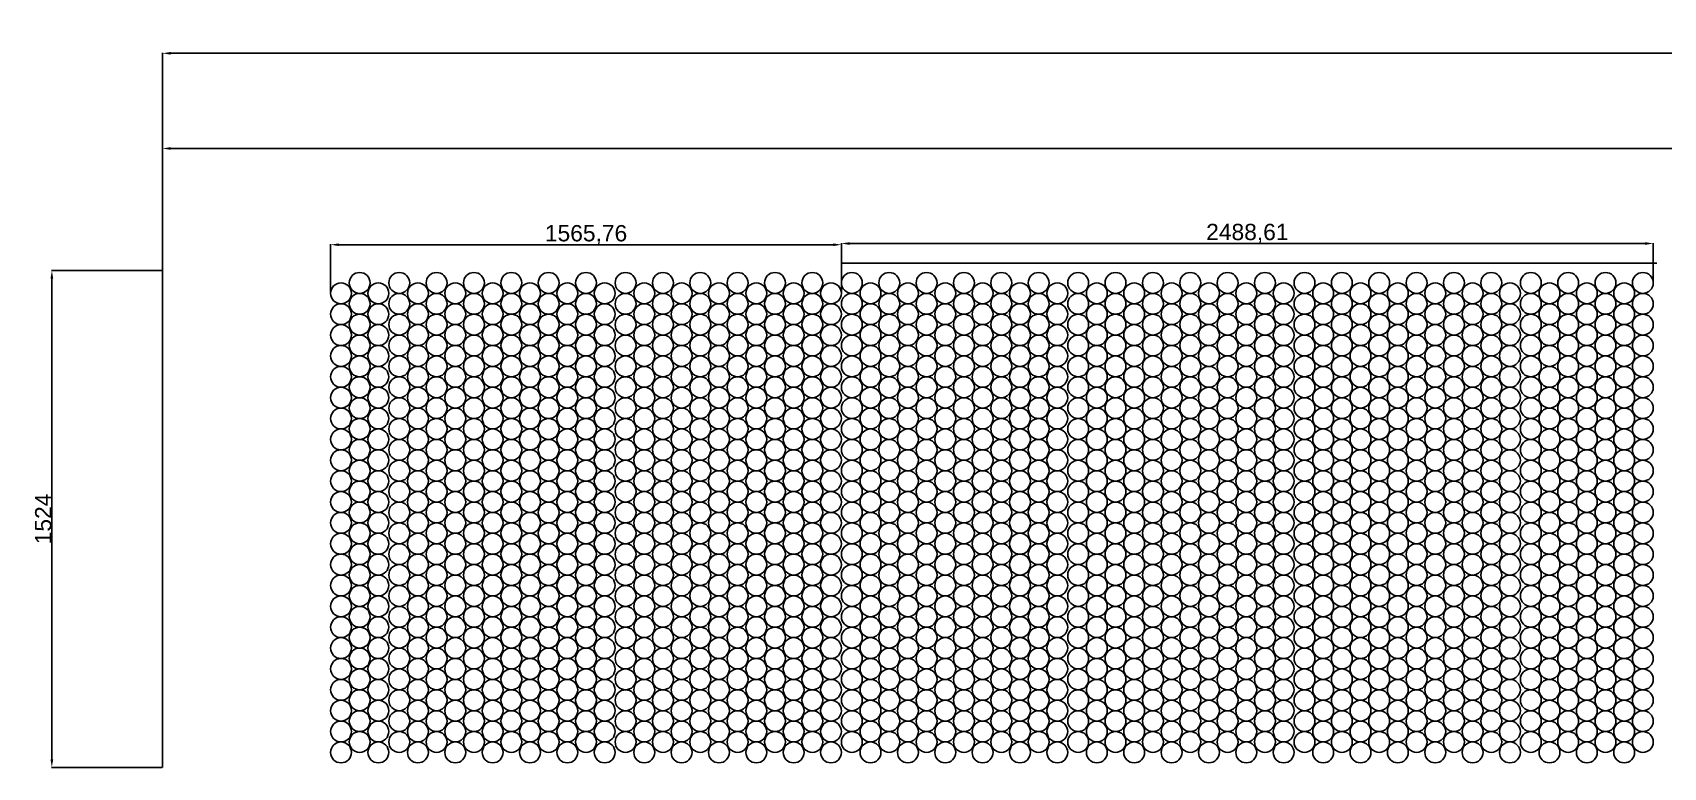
# Model space of a CAD drawing. Header units: millimetres. Extents: x -918 to 51042, y -35619 to 21649.
# Drawn here: x 2151 to 7150, y -30701 to -28447 of the extents above; entities that cross this region are included whole.
import ezdxf

# ---------------------------------------------------------------- set-up
doc = ezdxf.new("R2010")
doc.units = ezdxf.units.MM
doc.layers.add('для лазера', color=7, linetype='Continuous')
doc.styles.get("Standard").update_dxf_attribs({"font": 'arial.ttf'})
doc.dimstyles.new('ISO-25', dxfattribs={"dimtxt": 2.5, "dimasz": 2.5, "dimexe": 1.25, "dimexo": 0.625, "dimtad": 1, "dimtxsty": 'Standard', "dimcen": 2.5, "dimadec": 0, "dimazin": 0, "dimtfac": 1, "dimtmove": 0, "dimatfit": 3, "dimfxl": 1, "dimarcsym": 0})

# ---------------------------------------------------------------- blocks, each defined once
blk = doc.blocks.new('*D41')
at = {"layer": 'Defpoints', "color": 0, "transparency": 16777216}
for p in [(2549, -29176.8), (2209.8, -30700.8), (2549, -30700.8)]:
    blk.add_point(p, dxfattribs=at)
at = {"layer": 'для лазера', "color": 0, "lineweight": -2, "transparency": 16777216}
for p, q in [((2548.4, -29176.8), (2208.6, -29176.8)), ((2209.8, -29201.8), (2209.8, -30675.8)), ((2548.4, -30700.8), (2208.6, -30700.8))]:
    blk.add_line(p, q, dxfattribs=at)
at = {"layer": 'для лазера', "color": 0, "transparency": 16777216}
for points in [[(2205.7, -29201.8), (2214, -29201.8), (2209.8, -29176.8)], [(2205.7, -30675.8), (2214, -30675.8), (2209.8, -30700.8)]]:
    blk.add_solid(points, dxfattribs=at)
at = {"layer": 'для лазера', "color": 0, "transparency": 16777216, "insert": (2183.7, -29938.8), "char_height": 50, "attachment_point": 5, "rotation": 90}
blk.add_mtext('1524', dxfattribs=at)
blk = doc.blocks.new('*D40')
at = {"layer": 'Defpoints', "color": 0, "transparency": 16777216}
for p in [(4630.3, -29097.7), (3064.5, -29242.7), (4630.3, -29246.8)]:
    blk.add_point(p, dxfattribs=at)
at = {"layer": 'для лазера', "color": 0, "lineweight": -2, "transparency": 16777216}
for p, q in [((3064.5, -29242.1), (3064.5, -29096.4)), ((3089.5, -29097.7), (4605.3, -29097.7)), ((4630.3, -29246.1), (4630.3, -29096.4))]:
    blk.add_line(p, q, dxfattribs=at)
at = {"layer": 'для лазера', "color": 0, "transparency": 16777216}
for points in [[(3089.5, -29093.5), (3089.5, -29101.8), (3064.5, -29097.7)], [(4605.3, -29093.5), (4605.3, -29101.8), (4630.3, -29097.7)]]:
    blk.add_solid(points, dxfattribs=at)
at = {"layer": 'для лазера', "color": 0, "transparency": 16777216, "insert": (3847.4, -29067), "char_height": 50, "attachment_point": 5}
blk.add_mtext('1565,76', dxfattribs=at)
blk = doc.blocks.new('*D42')
at = {"layer": 'Defpoints', "color": 0, "transparency": 16777216}
for p in [(7118.9, -29093.9), (4630.3, -29215.5), (7118.9, -29218)]:
    blk.add_point(p, dxfattribs=at)
at = {"layer": 'для лазера', "color": 0, "lineweight": -2, "transparency": 16777216}
for p, q in [((4630.3, -29214.9), (4630.3, -29092.7)), ((4655.3, -29093.9), (7093.9, -29093.9)), ((7118.9, -29217.4), (7118.9, -29092.7))]:
    blk.add_line(p, q, dxfattribs=at)
at = {"layer": 'для лазера', "color": 0, "transparency": 16777216}
for points in [[(4655.3, -29089.8), (4655.3, -29098.1), (4630.3, -29093.9)], [(7093.9, -29089.8), (7093.9, -29098.1), (7118.9, -29093.9)]]:
    blk.add_solid(points, dxfattribs=at)
at = {"layer": 'для лазера', "color": 0, "transparency": 16777216, "insert": (5874.6, -29063.2), "char_height": 50, "attachment_point": 5}
blk.add_mtext('2488,61', dxfattribs=at)
blk = doc.blocks.new('*D44')
at = {"layer": 'Defpoints', "color": 0, "transparency": 16777216}
for p in [(2549, -28802.5), (2549, -29214.7), (17116.5, -29246.8)]:
    blk.add_point(p, dxfattribs=at)
at = {"layer": 'для лазера', "color": 0, "lineweight": -2, "transparency": 16777216}
for p, q in [((2549, -29214.1), (2549, -28801.2)), ((17091.5, -28802.5), (2574, -28802.5)), ((17116.5, -29246.1), (17116.5, -28801.2))]:
    blk.add_line(p, q, dxfattribs=at)
at = {"layer": 'для лазера', "color": 0, "transparency": 16777216}
for points in [[(2574, -28798.3), (2574, -28806.6), (2549, -28802.5)], [(17091.5, -28798.3), (17091.5, -28806.6), (17116.5, -28802.5)]]:
    blk.add_solid(points, dxfattribs=at)
at = {"layer": 'для лазера', "color": 0, "transparency": 16777216, "insert": (9832.7, -28771.8), "char_height": 50, "attachment_point": 5}
blk.add_mtext('14567,46', dxfattribs=at)
blk = doc.blocks.new('*D39')
at = {"layer": 'Defpoints', "color": 0, "transparency": 16777216}
for p in [(2549, -28510.5), (2549, -29214.7), (21972, -29246.8)]:
    blk.add_point(p, dxfattribs=at)
at = {"layer": 'для лазера', "color": 0, "lineweight": -2, "transparency": 16777216}
for p, q in [((2549, -29214.1), (2549, -28509.3)), ((21947, -28510.5), (2574, -28510.5)), ((21972, -29246.1), (21972, -28509.3))]:
    blk.add_line(p, q, dxfattribs=at)
at = {"layer": 'для лазера', "color": 0, "transparency": 16777216}
for points in [[(2574, -28506.4), (2574, -28514.7), (2549, -28510.5)], [(21947, -28506.4), (21947, -28514.7), (21972, -28510.5)]]:
    blk.add_solid(points, dxfattribs=at)
at = {"layer": 'для лазера', "color": 0, "transparency": 16777216, "insert": (12260.5, -28479.9), "char_height": 50, "attachment_point": 5}
blk.add_mtext('19423,03', dxfattribs=at)

msp = doc.modelspace()

# ---------------------------------------------------------------- linework, layer by layer
at = {"layer": 'для лазера'}
for p, q in [((2549.001, -29176.775), (2462.404, -29176.775)), ((2549.001, -29176.775), (2549.001, -30700.775)), ((4630.293, -29153.764), (7130.293, -29153.764))]:
    msp.add_line(p, q, dxfattribs=at)
at = {"layer": 'для лазера', "color": 2}
for centre in [(3153.501, -29214.775), (3274.762, -29214.775), (3389.262, -29214.775), (3503.762, -29214.775), (3618.262, -29214.775), (3732.762, -29214.775), (3847.262, -29214.775), (3968.524, -29214.775), (4083.024, -29214.775), (4197.524, -29214.775), (4312.024, -29214.775), (4426.524, -29214.775), (4541.024, -29214.775), (3096.262, -29246.775), (3210.762, -29246.775), (3332.024, -29246.775), (3446.524, -29246.775), (3561.024, -29246.775), (3675.524, -29246.775), (3790.024, -29246.775), (3904.524, -29246.775), (4025.786, -29246.775), (4140.286, -29246.775), (4254.786, -29246.775), (4369.286, -29246.775), (4483.786, -29246.775), (4598.286, -29246.775), (3096.262, -29310.775), (3153.501, -29278.775), (3210.762, -29310.775), (3274.762, -29278.775), (3332.024, -29310.775), (3389.262, -29278.775), (3446.524, -29310.775), (3503.762, -29278.775), (3561.024, -29310.775), (3618.262, -29278.775), (3675.524, -29310.775), (3732.762, -29278.775), (3790.024, -29310.775), (3847.262, -29278.775), (3904.524, -29310.775), (3968.524, -29278.775), (4025.786, -29310.775), (4083.024, -29278.775), (4140.286, -29310.775), (4197.524, -29278.775), (4254.786, -29310.775), (4312.024, -29278.775), (4369.286, -29310.775), (4426.524, -29278.775), (4483.786, -29310.775), (4541.024, -29278.775), (4598.286, -29310.775), (3096.262, -29374.775), (3153.501, -29342.775), (3210.762, -29374.775), (3274.762, -29342.775), (3332.024, -29374.775), (3389.262, -29342.775), (3446.524, -29374.775), (3503.762, -29342.775), (3561.024, -29374.775), (3618.262, -29342.775), (3675.524, -29374.775), (3732.762, -29342.775), (3790.024, -29374.775), (3847.262, -29342.775), (3904.524, -29374.775), (3968.524, -29342.775), (4025.786, -29374.775), (4083.024, -29342.775), (4140.286, -29374.775), (4197.524, -29342.775), (4254.786, -29374.775), (4312.024, -29342.775), (4369.286, -29374.775), (4426.524, -29342.775), (4483.786, -29374.775), (4541.024, -29342.775), (4598.286, -29374.775), (3153.501, -29406.775), (3274.762, -29406.775), (3389.262, -29406.775), (3503.762, -29406.775), (3618.262, -29406.775), (3732.762, -29406.775), (3847.262, -29406.775), (3968.524, -29406.775), (4083.024, -29406.775), (4197.524, -29406.775), (4312.024, -29406.775), (4426.524, -29406.775), (4541.024, -29406.775), (3096.262, -29438.775), (3153.501, -29470.775), (3210.762, -29438.775), (3274.762, -29470.775), (3332.024, -29438.775), (3389.262, -29470.775), (3446.524, -29438.775), (3503.762, -29470.775), (3561.024, -29438.775), (3618.262, -29470.775), (3675.524, -29438.775), (3732.762, -29470.775), (3790.024, -29438.775), (3847.262, -29470.775), (3904.524, -29438.775), (3968.524, -29470.775), (4025.786, -29438.775), (4083.024, -29470.775), (4140.286, -29438.775), (4197.524, -29470.775), (4254.786, -29438.775), (4312.024, -29470.775), (4369.286, -29438.775), (4426.524, -29470.775), (4483.786, -29438.775), (4541.024, -29470.775), (4598.286, -29438.775), (3096.262, -29502.775), (3210.762, -29502.775), (3332.024, -29502.775), (3446.524, -29502.775), (3561.024, -29502.775), (3675.524, -29502.775), (3790.024, -29502.775), (3904.524, -29502.775), (4025.786, -29502.775), (4140.286, -29502.775), (4254.786, -29502.775), (4369.286, -29502.775), (4483.786, -29502.775), (4598.286, -29502.775), (3096.262, -29566.775), (3153.501, -29534.775), (3210.762, -29566.775), (3274.762, -29534.775), (3332.024, -29566.775), (3389.262, -29534.775), (3446.524, -29566.775), (3503.762, -29534.775), (3561.024, -29566.775), (3618.262, -29534.775), (3675.524, -29566.775), (3732.762, -29534.775), (3790.024, -29566.775), (3847.262, -29534.775), (3904.524, -29566.775), (3968.524, -29534.775), (4025.786, -29566.775), (4083.024, -29534.775), (4140.286, -29566.775), (4197.524, -29534.775), (4254.786, -29566.775), (4312.024, -29534.775), (4369.286, -29566.775), (4426.524, -29534.775), (4483.786, -29566.775), (4541.024, -29534.775), (4598.286, -29566.775), (3153.501, -29598.775), (3274.762, -29598.775), (3389.262, -29598.775), (3503.762, -29598.775), (3618.262, -29598.775), (3732.762, -29598.775), (3847.262, -29598.775), (3968.524, -29598.775), (4083.024, -29598.775), (4197.524, -29598.775), (4312.024, -29598.775), (4426.524, -29598.775), (4541.024, -29598.775), (3096.262, -29630.775), (3153.501, -29662.775), (3210.762, -29630.775), (3274.762, -29662.775), (3332.024, -29630.775), (3389.262, -29662.775), (3446.524, -29630.775), (3503.762, -29662.775), (3561.024, -29630.775), (3618.262, -29662.775), (3675.524, -29630.775), (3732.762, -29662.775), (3790.024, -29630.775), (3847.262, -29662.775), (3904.524, -29630.775), (3968.524, -29662.775), (4025.786, -29630.775), (4083.024, -29662.775), (4140.286, -29630.775), (4197.524, -29662.775), (4254.786, -29630.775), (4312.024, -29662.775), (4369.286, -29630.775), (4426.524, -29662.775), (4483.786, -29630.775), (4541.024, -29662.775), (4598.286, -29630.775), (3096.262, -29694.775), (3210.762, -29694.775), (3332.024, -29694.775), (3446.524, -29694.775), (3561.024, -29694.775), (3675.524, -29694.775), (3790.024, -29694.775), (3904.524, -29694.775), (4025.786, -29694.775), (4140.286, -29694.775), (4254.786, -29694.775), (4369.286, -29694.775), (4483.786, -29694.775), (4598.286, -29694.775), (3096.262, -29758.775), (3153.501, -29726.775), (3210.762, -29758.775), (3274.762, -29726.775), (3332.024, -29758.775), (3389.262, -29726.775), (3446.524, -29758.775), (3503.762, -29726.775), (3561.024, -29758.775), (3618.262, -29726.775), (3675.524, -29758.775), (3732.762, -29726.775), (3790.024, -29758.775), (3847.262, -29726.775), (3904.524, -29758.775), (3968.524, -29726.775), (4025.786, -29758.775), (4083.024, -29726.775), (4140.286, -29758.775), (4197.524, -29726.775), (4254.786, -29758.775), (4312.024, -29726.775), (4369.286, -29758.775), (4426.524, -29726.775), (4483.786, -29758.775), (4541.024, -29726.775), (4598.286, -29758.775), (3096.262, -29822.775), (3153.501, -29790.775), (3210.762, -29822.775), (3274.762, -29790.775), (3332.024, -29822.775), (3389.262, -29790.775), (3446.524, -29822.775), (3503.762, -29790.775), (3561.024, -29822.775), (3618.262, -29790.775), (3675.524, -29822.775), (3732.762, -29790.775), (3790.024, -29822.775), (3847.262, -29790.775), (3904.524, -29822.775), (3968.524, -29790.775), (4025.786, -29822.775), (4083.024, -29790.775), (4140.286, -29822.775), (4197.524, -29790.775), (4254.786, -29822.775), (4312.024, -29790.775), (4369.286, -29822.775), (4426.524, -29790.775), (4483.786, -29822.775), (4541.024, -29790.775), (4598.286, -29822.775), (3153.501, -29854.775), (3274.762, -29854.775), (3389.262, -29854.775), (3503.762, -29854.775), (3618.262, -29854.775), (3732.762, -29854.775), (3847.262, -29854.775), (3968.524, -29854.775), (4083.024, -29854.775), (4197.524, -29854.775), (4312.024, -29854.775), (4426.524, -29854.775), (4541.024, -29854.775), (3096.262, -29886.775), (3153.501, -29918.775), (3210.762, -29886.775), (3274.762, -29918.775), (3332.024, -29886.775), (3389.262, -29918.775), (3446.524, -29886.775), (3503.762, -29918.775), (3561.024, -29886.775), (3618.262, -29918.775), (3675.524, -29886.775), (3732.762, -29918.775), (3790.024, -29886.775), (3847.262, -29918.775), (3904.524, -29886.775), (3968.524, -29918.775), (4025.786, -29886.775), (4083.024, -29918.775), (4140.286, -29886.775), (4197.524, -29918.775), (4254.786, -29886.775), (4312.024, -29918.775), (4369.286, -29886.775), (4426.524, -29918.775), (4483.786, -29886.775), (4541.024, -29918.775), (4598.286, -29886.775), (3096.262, -29950.775), (3210.762, -29950.775), (3332.024, -29950.775), (3446.524, -29950.775), (3561.024, -29950.775), (3675.524, -29950.775), (3790.024, -29950.775), (3904.524, -29950.775), (4025.786, -29950.775), (4140.286, -29950.775), (4254.786, -29950.775), (4369.286, -29950.775), (4483.786, -29950.775), (4598.286, -29950.775), (3096.262, -30014.775), (3153.501, -29982.775), (3210.762, -30014.775), (3274.762, -29982.775), (3332.024, -30014.775), (3389.262, -29982.775), (3446.524, -30014.775), (3503.762, -29982.775), (3561.024, -30014.775), (3618.262, -29982.775), (3675.524, -30014.775), (3732.762, -29982.775), (3790.024, -30014.775), (3847.262, -29982.775), (3904.524, -30014.775), (3968.524, -29982.775), (4025.786, -30014.775), (4083.024, -29982.775), (4140.286, -30014.775), (4197.524, -29982.775), (4254.786, -30014.775), (4312.024, -29982.775), (4369.286, -30014.775), (4426.524, -29982.775), (4483.786, -30014.775), (4541.024, -29982.775), (4598.286, -30014.775), (3153.501, -30046.775), (3274.762, -30046.775), (3389.262, -30046.775), (3503.762, -30046.775), (3618.262, -30046.775), (3732.762, -30046.775), (3847.262, -30046.775), (3968.524, -30046.775), (4083.024, -30046.775), (4197.524, -30046.775), (4312.024, -30046.775), (4426.524, -30046.775), (4541.024, -30046.775), (3096.262, -30078.775), (3153.501, -30110.775), (3210.762, -30078.775), (3274.762, -30110.775), (3332.024, -30078.775), (3389.262, -30110.775), (3446.524, -30078.775), (3503.762, -30110.775), (3561.024, -30078.775), (3618.262, -30110.775), (3675.524, -30078.775), (3732.762, -30110.775), (3790.024, -30078.775), (3847.262, -30110.775), (3904.524, -30078.775), (3968.524, -30110.775), (4025.786, -30078.775), (4083.024, -30110.775), (4140.286, -30078.775), (4197.524, -30110.775), (4254.786, -30078.775), (4312.024, -30110.775), (4369.286, -30078.775), (4426.524, -30110.775), (4483.786, -30078.775), (4541.024, -30110.775), (4598.286, -30078.775), (3096.262, -30142.775), (3153.501, -30174.775), (3210.762, -30142.775), (3274.762, -30174.775), (3332.024, -30142.775), (3389.262, -30174.775), (3446.524, -30142.775), (3503.762, -30174.775), (3561.024, -30142.775), (3618.262, -30174.775), (3675.524, -30142.775), (3732.762, -30174.775), (3790.024, -30142.775), (3847.262, -30174.775), (3904.524, -30142.775), (3968.524, -30174.775), (4025.786, -30142.775), (4083.024, -30174.775), (4140.286, -30142.775), (4197.524, -30174.775), (4254.786, -30142.775), (4312.024, -30174.775), (4369.286, -30142.775), (4426.524, -30174.775), (4483.786, -30142.775), (4541.024, -30174.775), (4598.286, -30142.775), (3096.262, -30206.775), (3210.762, -30206.775), (3332.024, -30206.775), (3446.524, -30206.775), (3561.024, -30206.775), (3675.524, -30206.775), (3790.024, -30206.775), (3904.524, -30206.775), (4025.786, -30206.775), (4140.286, -30206.775), (4254.786, -30206.775), (4369.286, -30206.775), (4483.786, -30206.775), (4598.286, -30206.775), (3096.262, -30270.775), (3153.501, -30238.775), (3210.762, -30270.775), (3274.762, -30238.775), (3332.024, -30270.775), (3389.262, -30238.775), (3446.524, -30270.775), (3503.762, -30238.775), (3561.024, -30270.775), (3618.262, -30238.775), (3675.524, -30270.775), (3732.762, -30238.775), (3790.024, -30270.775), (3847.262, -30238.775), (3904.524, -30270.775), (3968.524, -30238.775), (4025.786, -30270.775), (4083.024, -30238.775), (4140.286, -30270.775), (4197.524, -30238.775), (4254.786, -30270.775), (4312.024, -30238.775), (4369.286, -30270.775), (4426.524, -30238.775), (4483.786, -30270.775), (4541.024, -30238.775), (4598.286, -30270.775), (3153.501, -30302.775), (3274.762, -30302.775), (3389.262, -30302.775), (3503.762, -30302.775), (3618.262, -30302.775), (3732.762, -30302.775), (3847.262, -30302.775), (3968.524, -30302.775), (4083.024, -30302.775), (4197.524, -30302.775), (4312.024, -30302.775), (4426.524, -30302.775), (4541.024, -30302.775), (3096.262, -30334.775), (3153.501, -30366.775), (3210.762, -30334.775), (3274.762, -30366.775), (3332.024, -30334.775), (3389.262, -30366.775), (3446.524, -30334.775), (3503.762, -30366.775), (3561.024, -30334.775), (3618.262, -30366.775), (3675.524, -30334.775), (3732.762, -30366.775), (3790.024, -30334.775), (3847.262, -30366.775), (3904.524, -30334.775), (3968.524, -30366.775), (4025.786, -30334.775), (4083.024, -30366.775), (4140.286, -30334.775), (4197.524, -30366.775), (4254.786, -30334.775), (4312.024, -30366.775), (4369.286, -30334.775), (4426.524, -30366.775), (4483.786, -30334.775), (4541.024, -30366.775), (4598.286, -30334.775), (3096.262, -30398.775), (3210.762, -30398.775), (3332.024, -30398.775), (3446.524, -30398.775), (3561.024, -30398.775), (3675.524, -30398.775), (3790.024, -30398.775), (3904.524, -30398.775), (4025.786, -30398.775), (4140.286, -30398.775), (4254.786, -30398.775), (4369.286, -30398.775), (4483.786, -30398.775), (4598.286, -30398.775), (3096.262, -30462.775), (3153.501, -30430.775), (3210.762, -30462.775), (3274.762, -30430.775), (3332.024, -30462.775), (3389.262, -30430.775), (3446.524, -30462.775), (3503.762, -30430.775), (3561.024, -30462.775), (3618.262, -30430.775), (3675.524, -30462.775), (3732.762, -30430.775), (3790.024, -30462.775), (3847.262, -30430.775), (3904.524, -30462.775), (3968.524, -30430.775), (4025.786, -30462.775), (4083.024, -30430.775), (4140.286, -30462.775), (4197.524, -30430.775), (4254.786, -30462.775), (4312.024, -30430.775), (4369.286, -30462.775), (4426.524, -30430.775), (4483.786, -30462.775), (4541.024, -30430.775), (4598.286, -30462.775), (3153.501, -30494.775), (3274.762, -30494.775), (3389.262, -30494.775), (3503.762, -30494.775), (3618.262, -30494.775), (3732.762, -30494.775), (3847.262, -30494.775), (3968.524, -30494.775), (4083.024, -30494.775), (4197.524, -30494.775), (4312.024, -30494.775), (4426.524, -30494.775), (4541.024, -30494.775), (3096.262, -30526.775), (3153.501, -30558.775), (3210.762, -30526.775), (3274.762, -30558.775), (3332.024, -30526.775), (3389.262, -30558.775), (3446.524, -30526.775), (3503.762, -30558.775), (3561.024, -30526.775), (3618.262, -30558.775), (3675.524, -30526.775), (3732.762, -30558.775), (3790.024, -30526.775), (3847.262, -30558.775), (3904.524, -30526.775), (3968.524, -30558.775), (4025.786, -30526.775), (4083.024, -30558.775), (4140.286, -30526.775), (4197.524, -30558.775), (4254.786, -30526.775), (4312.024, -30558.775), (4369.286, -30526.775), (4426.524, -30558.775), (4483.786, -30526.775), (4541.024, -30558.775), (4598.286, -30526.775), (3096.262, -30590.775), (3153.501, -30622.775), (3210.762, -30590.775), (3274.762, -30622.775), (3332.024, -30590.775), (3389.262, -30622.775), (3446.524, -30590.775), (3503.762, -30622.775), (3561.024, -30590.775), (3618.262, -30622.775), (3675.524, -30590.775), (3732.762, -30622.775), (3790.024, -30590.775), (3847.262, -30622.775), (3904.524, -30590.775), (3968.524, -30622.775), (4025.786, -30590.775), (4083.024, -30622.775), (4140.286, -30590.775), (4197.524, -30622.775), (4254.786, -30590.775), (4312.024, -30622.775), (4369.286, -30590.775), (4426.524, -30622.775), (4483.786, -30590.775), (4541.024, -30622.775), (4598.286, -30590.775), (3096.262, -30654.775), (3210.762, -30654.775), (3332.024, -30654.775), (3446.524, -30654.775), (3561.024, -30654.775), (3675.524, -30654.775), (3790.024, -30654.775), (3904.524, -30654.775), (4025.786, -30654.775), (4140.286, -30654.775), (4254.786, -30654.775), (4369.286, -30654.775), (4483.786, -30654.775), (4598.286, -30654.775)]:
    msp.add_circle(centre, 32, dxfattribs=at)
at = {"layer": 'для лазера', "color": 1}
for centre in [(4662.286, -29214.775), (4776.786, -29214.775), (4891.286, -29214.775), (5005.786, -29214.775), (5120.286, -29214.775), (5234.786, -29214.775), (5356.047, -29214.775), (5470.547, -29214.775), (5585.047, -29214.775), (5699.547, -29214.775), (5814.047, -29214.775), (5928.547, -29214.775), (6049.809, -29214.775), (6164.309, -29214.775), (6278.809, -29214.775), (6393.309, -29214.775), (6507.809, -29214.775), (6622.309, -29214.775), (6743.571, -29214.775), (6858.071, -29214.775), (6972.571, -29214.775), (7087.071, -29214.775), (4719.547, -29246.775), (4834.047, -29246.775), (4948.547, -29246.775), (5063.047, -29246.775), (5177.547, -29246.775), (5292.047, -29246.775), (5413.309, -29246.775), (5527.809, -29246.775), (5642.309, -29246.775), (5756.809, -29246.775), (5871.309, -29246.775), (5985.809, -29246.775), (6107.071, -29246.775), (6221.571, -29246.775), (6336.071, -29246.775), (6450.571, -29246.775), (6565.071, -29246.775), (6679.571, -29246.775), (6800.832, -29246.775), (6915.332, -29246.775), (7029.832, -29246.775), (4662.286, -29278.775), (4719.547, -29310.775), (4776.786, -29278.775), (4834.047, -29310.775), (4891.286, -29278.775), (4948.547, -29310.775), (5005.786, -29278.775), (5063.047, -29310.775), (5120.286, -29278.775), (5177.547, -29310.775), (5234.786, -29278.775), (5292.047, -29310.775), (5356.047, -29278.775), (5413.309, -29310.775), (5470.547, -29278.775), (5527.809, -29310.775), (5585.047, -29278.775), (5642.309, -29310.775), (5699.547, -29278.775), (5756.809, -29310.775), (5814.047, -29278.775), (5871.309, -29310.775), (5928.547, -29278.775), (5985.809, -29310.775), (6049.809, -29278.775), (6107.071, -29310.775), (6164.309, -29278.775), (6221.571, -29310.775), (6278.809, -29278.775), (6336.071, -29310.775), (6393.309, -29278.775), (6450.571, -29310.775), (6507.809, -29278.775), (6565.071, -29310.775), (6622.309, -29278.775), (6679.571, -29310.775), (6743.571, -29278.775), (6800.832, -29310.775), (6858.071, -29278.775), (6915.332, -29310.775), (6972.571, -29278.775), (7029.832, -29310.775), (7087.071, -29278.775), (4662.286, -29342.775), (4719.547, -29374.775), (4776.786, -29342.775), (4834.047, -29374.775), (4891.286, -29342.775), (4948.547, -29374.775), (5005.786, -29342.775), (5063.047, -29374.775), (5120.286, -29342.775), (5177.547, -29374.775), (5234.786, -29342.775), (5292.047, -29374.775), (5356.047, -29342.775), (5413.309, -29374.775), (5470.547, -29342.775), (5527.809, -29374.775), (5585.047, -29342.775), (5642.309, -29374.775), (5699.547, -29342.775), (5756.809, -29374.775), (5814.047, -29342.775), (5871.309, -29374.775), (5928.547, -29342.775), (5985.809, -29374.775), (6049.809, -29342.775), (6107.071, -29374.775), (6164.309, -29342.775), (6221.571, -29374.775), (6278.809, -29342.775), (6336.071, -29374.775), (6393.309, -29342.775), (6450.571, -29374.775), (6507.809, -29342.775), (6565.071, -29374.775), (6622.309, -29342.775), (6679.571, -29374.775), (6743.571, -29342.775), (6800.832, -29374.775), (6858.071, -29342.775), (6915.332, -29374.775), (6972.571, -29342.775), (7029.832, -29374.775), (7087.071, -29342.775), (4662.286, -29406.775), (4776.786, -29406.775), (4891.286, -29406.775), (5005.786, -29406.775), (5120.286, -29406.775), (5234.786, -29406.775), (5356.047, -29406.775), (5470.547, -29406.775), (5585.047, -29406.775), (5699.547, -29406.775), (5814.047, -29406.775), (5928.547, -29406.775), (6049.809, -29406.775), (6164.309, -29406.775), (6278.809, -29406.775), (6393.309, -29406.775), (6507.809, -29406.775), (6622.309, -29406.775), (6743.571, -29406.775), (6858.071, -29406.775), (6972.571, -29406.775), (7087.071, -29406.775), (4662.286, -29470.775), (4719.547, -29438.775), (4776.786, -29470.775), (4834.047, -29438.775), (4891.286, -29470.775), (4948.547, -29438.775), (5005.786, -29470.775), (5063.047, -29438.775), (5120.286, -29470.775), (5177.547, -29438.775), (5234.786, -29470.775), (5292.047, -29438.775), (5356.047, -29470.775), (5413.309, -29438.775), (5470.547, -29470.775), (5527.809, -29438.775), (5585.047, -29470.775), (5642.309, -29438.775), (5699.547, -29470.775), (5756.809, -29438.775), (5814.047, -29470.775), (5871.309, -29438.775), (5928.547, -29470.775), (5985.809, -29438.775), (6049.809, -29470.775), (6107.071, -29438.775), (6164.309, -29470.775), (6221.571, -29438.775), (6278.809, -29470.775), (6336.071, -29438.775), (6393.309, -29470.775), (6450.571, -29438.775), (6507.809, -29470.775), (6565.071, -29438.775), (6622.309, -29470.775), (6679.571, -29438.775), (6743.571, -29470.775), (6800.832, -29438.775), (6858.071, -29470.775), (6915.332, -29438.775), (6972.571, -29470.775), (7029.832, -29438.775), (7087.071, -29470.775), (4719.547, -29502.775), (4834.047, -29502.775), (4948.547, -29502.775), (5063.047, -29502.775), (5177.547, -29502.775), (5292.047, -29502.775), (5413.309, -29502.775), (5527.809, -29502.775), (5642.309, -29502.775), (5756.809, -29502.775), (5871.309, -29502.775), (5985.809, -29502.775), (6107.071, -29502.775), (6221.571, -29502.775), (6336.071, -29502.775), (6450.571, -29502.775), (6565.071, -29502.775), (6679.571, -29502.775), (6800.832, -29502.775), (6915.332, -29502.775), (7029.832, -29502.775), (4662.286, -29534.775), (4719.547, -29566.775), (4776.786, -29534.775), (4834.047, -29566.775), (4891.286, -29534.775), (4948.547, -29566.775), (5005.786, -29534.775), (5063.047, -29566.775), (5120.286, -29534.775), (5177.547, -29566.775), (5234.786, -29534.775), (5292.047, -29566.775), (5356.047, -29534.775), (5413.309, -29566.775), (5470.547, -29534.775), (5527.809, -29566.775), (5585.047, -29534.775), (5642.309, -29566.775), (5699.547, -29534.775), (5756.809, -29566.775), (5814.047, -29534.775), (5871.309, -29566.775), (5928.547, -29534.775), (5985.809, -29566.775), (6049.809, -29534.775), (6107.071, -29566.775), (6164.309, -29534.775), (6221.571, -29566.775), (6278.809, -29534.775), (6336.071, -29566.775), (6393.309, -29534.775), (6450.571, -29566.775), (6507.809, -29534.775), (6565.071, -29566.775), (6622.309, -29534.775), (6679.571, -29566.775), (6743.571, -29534.775), (6800.832, -29566.775), (6858.071, -29534.775), (6915.332, -29566.775), (6972.571, -29534.775), (7029.832, -29566.775), (7087.071, -29534.775), (4662.286, -29598.775), (4776.786, -29598.775), (4891.286, -29598.775), (5005.786, -29598.775), (5120.286, -29598.775), (5234.786, -29598.775), (5356.047, -29598.775), (5470.547, -29598.775), (5585.047, -29598.775), (5699.547, -29598.775), (5814.047, -29598.775), (5928.547, -29598.775), (6049.809, -29598.775), (6164.309, -29598.775), (6278.809, -29598.775), (6393.309, -29598.775), (6507.809, -29598.775), (6622.309, -29598.775), (6743.571, -29598.775), (6858.071, -29598.775), (6972.571, -29598.775), (7087.071, -29598.775), (4662.286, -29662.775), (4719.547, -29630.775), (4776.786, -29662.775), (4834.047, -29630.775), (4891.286, -29662.775), (4948.547, -29630.775), (5005.786, -29662.775), (5063.047, -29630.775), (5120.286, -29662.775), (5177.547, -29630.775), (5234.786, -29662.775), (5292.047, -29630.775), (5356.047, -29662.775), (5413.309, -29630.775), (5470.547, -29662.775), (5527.809, -29630.775), (5585.047, -29662.775), (5642.309, -29630.775), (5699.547, -29662.775), (5756.809, -29630.775), (5814.047, -29662.775), (5871.309, -29630.775), (5928.547, -29662.775), (5985.809, -29630.775), (6049.809, -29662.775), (6107.071, -29630.775), (6164.309, -29662.775), (6221.571, -29630.775), (6278.809, -29662.775), (6336.071, -29630.775), (6393.309, -29662.775), (6450.571, -29630.775), (6507.809, -29662.775), (6565.071, -29630.775), (6622.309, -29662.775), (6679.571, -29630.775), (6743.571, -29662.775), (6800.832, -29630.775), (6858.071, -29662.775), (6915.332, -29630.775), (6972.571, -29662.775), (7029.832, -29630.775), (7087.071, -29662.775), (4719.547, -29694.775), (4834.047, -29694.775), (4948.547, -29694.775), (5063.047, -29694.775), (5177.547, -29694.775), (5292.047, -29694.775), (5413.309, -29694.775), (5527.809, -29694.775), (5642.309, -29694.775), (5756.809, -29694.775), (5871.309, -29694.775), (5985.809, -29694.775), (6107.071, -29694.775), (6221.571, -29694.775), (6336.071, -29694.775), (6450.571, -29694.775), (6565.071, -29694.775), (6679.571, -29694.775), (6800.832, -29694.775), (6915.332, -29694.775), (7029.832, -29694.775), (4662.286, -29726.775), (4719.547, -29758.775), (4776.786, -29726.775), (4834.047, -29758.775), (4891.286, -29726.775), (4948.547, -29758.775), (5005.786, -29726.775), (5063.047, -29758.775), (5120.286, -29726.775), (5177.547, -29758.775), (5234.786, -29726.775), (5292.047, -29758.775), (5356.047, -29726.775), (5413.309, -29758.775), (5470.547, -29726.775), (5527.809, -29758.775), (5585.047, -29726.775), (5642.309, -29758.775), (5699.547, -29726.775), (5756.809, -29758.775), (5814.047, -29726.775), (5871.309, -29758.775), (5928.547, -29726.775), (5985.809, -29758.775), (6049.809, -29726.775), (6107.071, -29758.775), (6164.309, -29726.775), (6221.571, -29758.775), (6278.809, -29726.775), (6336.071, -29758.775), (6393.309, -29726.775), (6450.571, -29758.775), (6507.809, -29726.775), (6565.071, -29758.775), (6622.309, -29726.775), (6679.571, -29758.775), (6743.571, -29726.775), (6800.832, -29758.775), (6858.071, -29726.775), (6915.332, -29758.775), (6972.571, -29726.775), (7029.832, -29758.775), (7087.071, -29726.775), (4662.286, -29790.775), (4719.547, -29822.775), (4776.786, -29790.775), (4834.047, -29822.775), (4891.286, -29790.775), (4948.547, -29822.775), (5005.786, -29790.775), (5063.047, -29822.775), (5120.286, -29790.775), (5177.547, -29822.775), (5234.786, -29790.775), (5292.047, -29822.775), (5356.047, -29790.775), (5413.309, -29822.775), (5470.547, -29790.775), (5527.809, -29822.775), (5585.047, -29790.775), (5642.309, -29822.775), (5699.547, -29790.775), (5756.809, -29822.775), (5814.047, -29790.775), (5871.309, -29822.775), (5928.547, -29790.775), (5985.809, -29822.775), (6049.809, -29790.775), (6107.071, -29822.775), (6164.309, -29790.775), (6221.571, -29822.775), (6278.809, -29790.775), (6336.071, -29822.775), (6393.309, -29790.775), (6450.571, -29822.775), (6507.809, -29790.775), (6565.071, -29822.775), (6622.309, -29790.775), (6679.571, -29822.775), (6743.571, -29790.775), (6800.832, -29822.775), (6858.071, -29790.775), (6915.332, -29822.775), (6972.571, -29790.775), (7029.832, -29822.775), (7087.071, -29790.775), (4662.286, -29854.775), (4776.786, -29854.775), (4891.286, -29854.775), (5005.786, -29854.775), (5120.286, -29854.775), (5234.786, -29854.775), (5356.047, -29854.775), (5470.547, -29854.775), (5585.047, -29854.775), (5699.547, -29854.775), (5814.047, -29854.775), (5928.547, -29854.775), (6049.809, -29854.775), (6164.309, -29854.775), (6278.809, -29854.775), (6393.309, -29854.775), (6507.809, -29854.775), (6622.309, -29854.775), (6743.571, -29854.775), (6858.071, -29854.775), (6972.571, -29854.775), (7087.071, -29854.775), (4662.286, -29918.775), (4719.547, -29886.775), (4776.786, -29918.775), (4834.047, -29886.775), (4891.286, -29918.775), (4948.547, -29886.775), (5005.786, -29918.775), (5063.047, -29886.775), (5120.286, -29918.775), (5177.547, -29886.775), (5234.786, -29918.775), (5292.047, -29886.775), (5356.047, -29918.775), (5413.309, -29886.775), (5470.547, -29918.775), (5527.809, -29886.775), (5585.047, -29918.775), (5642.309, -29886.775), (5699.547, -29918.775), (5756.809, -29886.775), (5814.047, -29918.775), (5871.309, -29886.775), (5928.547, -29918.775), (5985.809, -29886.775), (6049.809, -29918.775), (6107.071, -29886.775), (6164.309, -29918.775), (6221.571, -29886.775), (6278.809, -29918.775), (6336.071, -29886.775), (6393.309, -29918.775), (6450.571, -29886.775), (6507.809, -29918.775), (6565.071, -29886.775), (6622.309, -29918.775), (6679.571, -29886.775), (6743.571, -29918.775), (6800.832, -29886.775), (6858.071, -29918.775), (6915.332, -29886.775), (6972.571, -29918.775), (7029.832, -29886.775), (7087.071, -29918.775), (4719.547, -29950.775), (4834.047, -29950.775), (4948.547, -29950.775), (5063.047, -29950.775), (5177.547, -29950.775), (5292.047, -29950.775), (5413.309, -29950.775), (5527.809, -29950.775), (5642.309, -29950.775), (5756.809, -29950.775), (5871.309, -29950.775), (5985.809, -29950.775), (6107.071, -29950.775), (6221.571, -29950.775), (6336.071, -29950.775), (6450.571, -29950.775), (6565.071, -29950.775), (6679.571, -29950.775), (6800.832, -29950.775), (6915.332, -29950.775), (7029.832, -29950.775), (4662.286, -29982.775), (4719.547, -30014.775), (4776.786, -29982.775), (4834.047, -30014.775), (4891.286, -29982.775), (4948.547, -30014.775), (5005.786, -29982.775), (5063.047, -30014.775), (5120.286, -29982.775), (5177.547, -30014.775), (5234.786, -29982.775), (5292.047, -30014.775), (5356.047, -29982.775), (5413.309, -30014.775), (5470.547, -29982.775), (5527.809, -30014.775), (5585.047, -29982.775), (5642.309, -30014.775), (5699.547, -29982.775), (5756.809, -30014.775), (5814.047, -29982.775), (5871.309, -30014.775), (5928.547, -29982.775), (5985.809, -30014.775), (6049.809, -29982.775), (6107.071, -30014.775), (6164.309, -29982.775), (6221.571, -30014.775), (6278.809, -29982.775), (6336.071, -30014.775), (6393.309, -29982.775), (6450.571, -30014.775), (6507.809, -29982.775), (6565.071, -30014.775), (6622.309, -29982.775), (6679.571, -30014.775), (6743.571, -29982.775), (6800.832, -30014.775), (6858.071, -29982.775), (6915.332, -30014.775), (6972.571, -29982.775), (7029.832, -30014.775), (7087.071, -29982.775), (4662.286, -30046.775), (4776.786, -30046.775), (4891.286, -30046.775), (5005.786, -30046.775), (5120.286, -30046.775), (5234.786, -30046.775), (5356.047, -30046.775), (5470.547, -30046.775), (5585.047, -30046.775), (5699.547, -30046.775), (5814.047, -30046.775), (5928.547, -30046.775), (6049.809, -30046.775), (6164.309, -30046.775), (6278.809, -30046.775), (6393.309, -30046.775), (6507.809, -30046.775), (6622.309, -30046.775), (6743.571, -30046.775), (6858.071, -30046.775), (6972.571, -30046.775), (7087.071, -30046.775), (4662.286, -30110.775), (4719.547, -30078.775), (4776.786, -30110.775), (4834.047, -30078.775), (4891.286, -30110.775), (4948.547, -30078.775), (5005.786, -30110.775), (5063.047, -30078.775), (5120.286, -30110.775), (5177.547, -30078.775), (5234.786, -30110.775), (5292.047, -30078.775), (5356.047, -30110.775), (5413.309, -30078.775), (5470.547, -30110.775), (5527.809, -30078.775), (5585.047, -30110.775), (5642.309, -30078.775), (5699.547, -30110.775), (5756.809, -30078.775), (5814.047, -30110.775), (5871.309, -30078.775), (5928.547, -30110.775), (5985.809, -30078.775), (6049.809, -30110.775), (6107.071, -30078.775), (6164.309, -30110.775), (6221.571, -30078.775), (6278.809, -30110.775), (6336.071, -30078.775), (6393.309, -30110.775), (6450.571, -30078.775), (6507.809, -30110.775), (6565.071, -30078.775), (6622.309, -30110.775), (6679.571, -30078.775), (6743.571, -30110.775), (6800.832, -30078.775), (6858.071, -30110.775), (6915.332, -30078.775), (6972.571, -30110.775), (7029.832, -30078.775), (7087.071, -30110.775), (4662.286, -30174.775), (4719.547, -30142.775), (4776.786, -30174.775), (4834.047, -30142.775), (4891.286, -30174.775), (4948.547, -30142.775), (5005.786, -30174.775), (5063.047, -30142.775), (5120.286, -30174.775), (5177.547, -30142.775), (5234.786, -30174.775), (5292.047, -30142.775), (5356.047, -30174.775), (5413.309, -30142.775), (5470.547, -30174.775), (5527.809, -30142.775), (5585.047, -30174.775), (5642.309, -30142.775), (5699.547, -30174.775), (5756.809, -30142.775), (5814.047, -30174.775), (5871.309, -30142.775), (5928.547, -30174.775), (5985.809, -30142.775), (6049.809, -30174.775), (6107.071, -30142.775), (6164.309, -30174.775), (6221.571, -30142.775), (6278.809, -30174.775), (6336.071, -30142.775), (6393.309, -30174.775), (6450.571, -30142.775), (6507.809, -30174.775), (6565.071, -30142.775), (6622.309, -30174.775), (6679.571, -30142.775), (6743.571, -30174.775), (6800.832, -30142.775), (6858.071, -30174.775), (6915.332, -30142.775), (6972.571, -30174.775), (7029.832, -30142.775), (7087.071, -30174.775), (4719.547, -30206.775), (4834.047, -30206.775), (4948.547, -30206.775), (5063.047, -30206.775), (5177.547, -30206.775), (5292.047, -30206.775), (5413.309, -30206.775), (5527.809, -30206.775), (5642.309, -30206.775), (5756.809, -30206.775), (5871.309, -30206.775), (5985.809, -30206.775), (6107.071, -30206.775), (6221.571, -30206.775), (6336.071, -30206.775), (6450.571, -30206.775), (6565.071, -30206.775), (6679.571, -30206.775), (6800.832, -30206.775), (6915.332, -30206.775), (7029.832, -30206.775), (4662.286, -30238.775), (4719.547, -30270.775), (4776.786, -30238.775), (4834.047, -30270.775), (4891.286, -30238.775), (4948.547, -30270.775), (5005.786, -30238.775), (5063.047, -30270.775), (5120.286, -30238.775), (5177.547, -30270.775), (5234.786, -30238.775), (5292.047, -30270.775), (5356.047, -30238.775), (5413.309, -30270.775), (5470.547, -30238.775), (5527.809, -30270.775), (5585.047, -30238.775), (5642.309, -30270.775), (5699.547, -30238.775), (5756.809, -30270.775), (5814.047, -30238.775), (5871.309, -30270.775), (5928.547, -30238.775), (5985.809, -30270.775), (6049.809, -30238.775), (6107.071, -30270.775), (6164.309, -30238.775), (6221.571, -30270.775), (6278.809, -30238.775), (6336.071, -30270.775), (6393.309, -30238.775), (6450.571, -30270.775), (6507.809, -30238.775), (6565.071, -30270.775), (6622.309, -30238.775), (6679.571, -30270.775), (6743.571, -30238.775), (6800.832, -30270.775), (6858.071, -30238.775), (6915.332, -30270.775), (6972.571, -30238.775), (7029.832, -30270.775), (7087.071, -30238.775), (4662.286, -30302.775), (4776.786, -30302.775), (4891.286, -30302.775), (5005.786, -30302.775), (5120.286, -30302.775), (5234.786, -30302.775), (5356.047, -30302.775), (5470.547, -30302.775), (5585.047, -30302.775), (5699.547, -30302.775), (5814.047, -30302.775), (5928.547, -30302.775), (6049.809, -30302.775), (6164.309, -30302.775), (6278.809, -30302.775), (6393.309, -30302.775), (6507.809, -30302.775), (6622.309, -30302.775), (6743.571, -30302.775), (6858.071, -30302.775), (6972.571, -30302.775), (7087.071, -30302.775), (4662.286, -30366.775), (4719.547, -30334.775), (4776.786, -30366.775), (4834.047, -30334.775), (4891.286, -30366.775), (4948.547, -30334.775), (5005.786, -30366.775), (5063.047, -30334.775), (5120.286, -30366.775), (5177.547, -30334.775), (5234.786, -30366.775), (5292.047, -30334.775), (5356.047, -30366.775), (5413.309, -30334.775), (5470.547, -30366.775), (5527.809, -30334.775), (5585.047, -30366.775), (5642.309, -30334.775), (5699.547, -30366.775), (5756.809, -30334.775), (5814.047, -30366.775), (5871.309, -30334.775), (5928.547, -30366.775), (5985.809, -30334.775), (6049.809, -30366.775), (6107.071, -30334.775), (6164.309, -30366.775), (6221.571, -30334.775), (6278.809, -30366.775), (6336.071, -30334.775), (6393.309, -30366.775), (6450.571, -30334.775), (6507.809, -30366.775), (6565.071, -30334.775), (6622.309, -30366.775), (6679.571, -30334.775), (6743.571, -30366.775), (6800.832, -30334.775), (6858.071, -30366.775), (6915.332, -30334.775), (6972.571, -30366.775), (7029.832, -30334.775), (7087.071, -30366.775), (4719.547, -30398.775), (4834.047, -30398.775), (4948.547, -30398.775), (5063.047, -30398.775), (5177.547, -30398.775), (5292.047, -30398.775), (5413.309, -30398.775), (5527.809, -30398.775), (5642.309, -30398.775), (5756.809, -30398.775), (5871.309, -30398.775), (5985.809, -30398.775), (6107.071, -30398.775), (6221.571, -30398.775), (6336.071, -30398.775), (6450.571, -30398.775), (6565.071, -30398.775), (6679.571, -30398.775), (6800.832, -30398.775), (6915.332, -30398.775), (7029.832, -30398.775), (4662.286, -30430.775), (4719.547, -30462.775), (4776.786, -30430.775), (4834.047, -30462.775), (4891.286, -30430.775), (4948.547, -30462.775), (5005.786, -30430.775), (5063.047, -30462.775), (5120.286, -30430.775), (5177.547, -30462.775), (5234.786, -30430.775), (5292.047, -30462.775), (5356.047, -30430.775), (5413.309, -30462.775), (5470.547, -30430.775), (5527.809, -30462.775), (5585.047, -30430.775), (5642.309, -30462.775), (5699.547, -30430.775), (5756.809, -30462.775), (5814.047, -30430.775), (5871.309, -30462.775), (5928.547, -30430.775), (5985.809, -30462.775), (6049.809, -30430.775), (6107.071, -30462.775), (6164.309, -30430.775), (6221.571, -30462.775), (6278.809, -30430.775), (6336.071, -30462.775), (6393.309, -30430.775), (6450.571, -30462.775), (6507.809, -30430.775), (6565.071, -30462.775), (6622.309, -30430.775), (6679.571, -30462.775), (6743.571, -30430.775), (6800.832, -30462.775), (6858.071, -30430.775), (6915.332, -30462.775), (6972.571, -30430.775), (7029.832, -30462.775), (7087.071, -30430.775), (4662.286, -30494.775), (4776.786, -30494.775), (4891.286, -30494.775), (5005.786, -30494.775), (5120.286, -30494.775), (5234.786, -30494.775), (5356.047, -30494.775), (5470.547, -30494.775), (5585.047, -30494.775), (5699.547, -30494.775), (5814.047, -30494.775), (5928.547, -30494.775), (6049.809, -30494.775), (6164.309, -30494.775), (6278.809, -30494.775), (6393.309, -30494.775), (6507.809, -30494.775), (6622.309, -30494.775), (6743.571, -30494.775), (6858.071, -30494.775), (6972.571, -30494.775), (7087.071, -30494.775), (4662.286, -30558.775), (4719.547, -30526.775), (4776.786, -30558.775), (4834.047, -30526.775), (4891.286, -30558.775), (4948.547, -30526.775), (5005.786, -30558.775), (5063.047, -30526.775), (5120.286, -30558.775), (5177.547, -30526.775), (5234.786, -30558.775), (5292.047, -30526.775), (5356.047, -30558.775), (5413.309, -30526.775), (5470.547, -30558.775), (5527.809, -30526.775), (5585.047, -30558.775), (5642.309, -30526.775), (5699.547, -30558.775), (5756.809, -30526.775), (5814.047, -30558.775), (5871.309, -30526.775), (5928.547, -30558.775), (5985.809, -30526.775), (6049.809, -30558.775), (6107.071, -30526.775), (6164.309, -30558.775), (6221.571, -30526.775), (6278.809, -30558.775), (6336.071, -30526.775), (6393.309, -30558.775), (6450.571, -30526.775), (6507.809, -30558.775), (6565.071, -30526.775), (6622.309, -30558.775), (6679.571, -30526.775), (6743.571, -30558.775), (6800.832, -30526.775), (6858.071, -30558.775), (6915.332, -30526.775), (6972.571, -30558.775), (7029.832, -30526.775), (7087.071, -30558.775), (4662.286, -30622.775), (4719.547, -30590.775), (4776.786, -30622.775), (4834.047, -30590.775), (4891.286, -30622.775), (4948.547, -30590.775), (5005.786, -30622.775), (5063.047, -30590.775), (5120.286, -30622.775), (5177.547, -30590.775), (5234.786, -30622.775), (5292.047, -30590.775), (5356.047, -30622.775), (5413.309, -30590.775), (5470.547, -30622.775), (5527.809, -30590.775), (5585.047, -30622.775), (5642.309, -30590.775), (5699.547, -30622.775), (5756.809, -30590.775), (5814.047, -30622.775), (5871.309, -30590.775), (5928.547, -30622.775), (5985.809, -30590.775), (6049.809, -30622.775), (6107.071, -30590.775), (6164.309, -30622.775), (6221.571, -30590.775), (6278.809, -30622.775), (6336.071, -30590.775), (6393.309, -30622.775), (6450.571, -30590.775), (6507.809, -30622.775), (6565.071, -30590.775), (6622.309, -30622.775), (6679.571, -30590.775), (6743.571, -30622.775), (6800.832, -30590.775), (6858.071, -30622.775), (6915.332, -30590.775), (6972.571, -30622.775), (7029.832, -30590.775), (7087.071, -30622.775), (4719.547, -30654.775), (4834.047, -30654.775), (4948.547, -30654.775), (5063.047, -30654.775), (5177.547, -30654.775), (5292.047, -30654.775), (5413.309, -30654.775), (5527.809, -30654.775), (5642.309, -30654.775), (5756.809, -30654.775), (5871.309, -30654.775), (5985.809, -30654.775), (6107.071, -30654.775), (6221.571, -30654.775), (6336.071, -30654.775), (6450.571, -30654.775), (6565.071, -30654.775), (6679.571, -30654.775), (6800.832, -30654.775), (6915.332, -30654.775), (7029.832, -30654.775)]:
    msp.add_circle(centre, 32, dxfattribs=at)

# ---------------------------------------------------------------- dimensions: what is measured, and where the dimension line sits
at = {"layer": 'для лазера'}
for base, p1, p2, picture, middle in [((2549.001, -28510.537), (21972.028, -29246.775), (2549.001, -29214.704), '*D39', (12260.514, -28479.865)), ((4630.2856, -29097.6722), (3064.5209, -29242.7145), (4630.2856, -29246.7746), '*D40', (3847.4033, -29066.9994)), ((7118.906, -29093.922), (4630.293, -29215.48), (7118.906, -29218.012), '*D42', (5874.6, -29063.249))]:
    dim = msp.add_linear_dim(base=base, p1=p1, p2=p2, dimstyle='ISO-25', override={"dimtxt": 50, "dimasz": 25}, dxfattribs=at)
    dim.commit()
    dim.dimension.update_dxf_attribs({"geometry": picture, "text_midpoint": middle})
at = {"layer": 'для лазера', "color": 1}
dim = msp.add_linear_dim(base=(2549.001, -28802.47), p1=(17116.463, -29246.775), p2=(2549.001, -29214.704), dimstyle='ISO-25', override={"dimtxt": 50, "dimasz": 25}, dxfattribs=at)
dim.commit()
dim.dimension.update_dxf_attribs({"geometry": '*D44', "text_midpoint": (9832.732, -28771.797)})
at = {"layer": 'для лазера'}
dim = msp.add_linear_dim(base=(2209.832, -30700.775), p1=(2549.001, -29176.775), p2=(2549.001, -30700.775), angle=90, dimstyle='ISO-25', override={"dimtxt": 50, "dimasz": 25}, dxfattribs=at)
dim.commit()
dim.dimension.update_dxf_attribs({"geometry": '*D41', "text_midpoint": (2183.678, -29938.775)})

doc.saveas('drawing.dxf')
